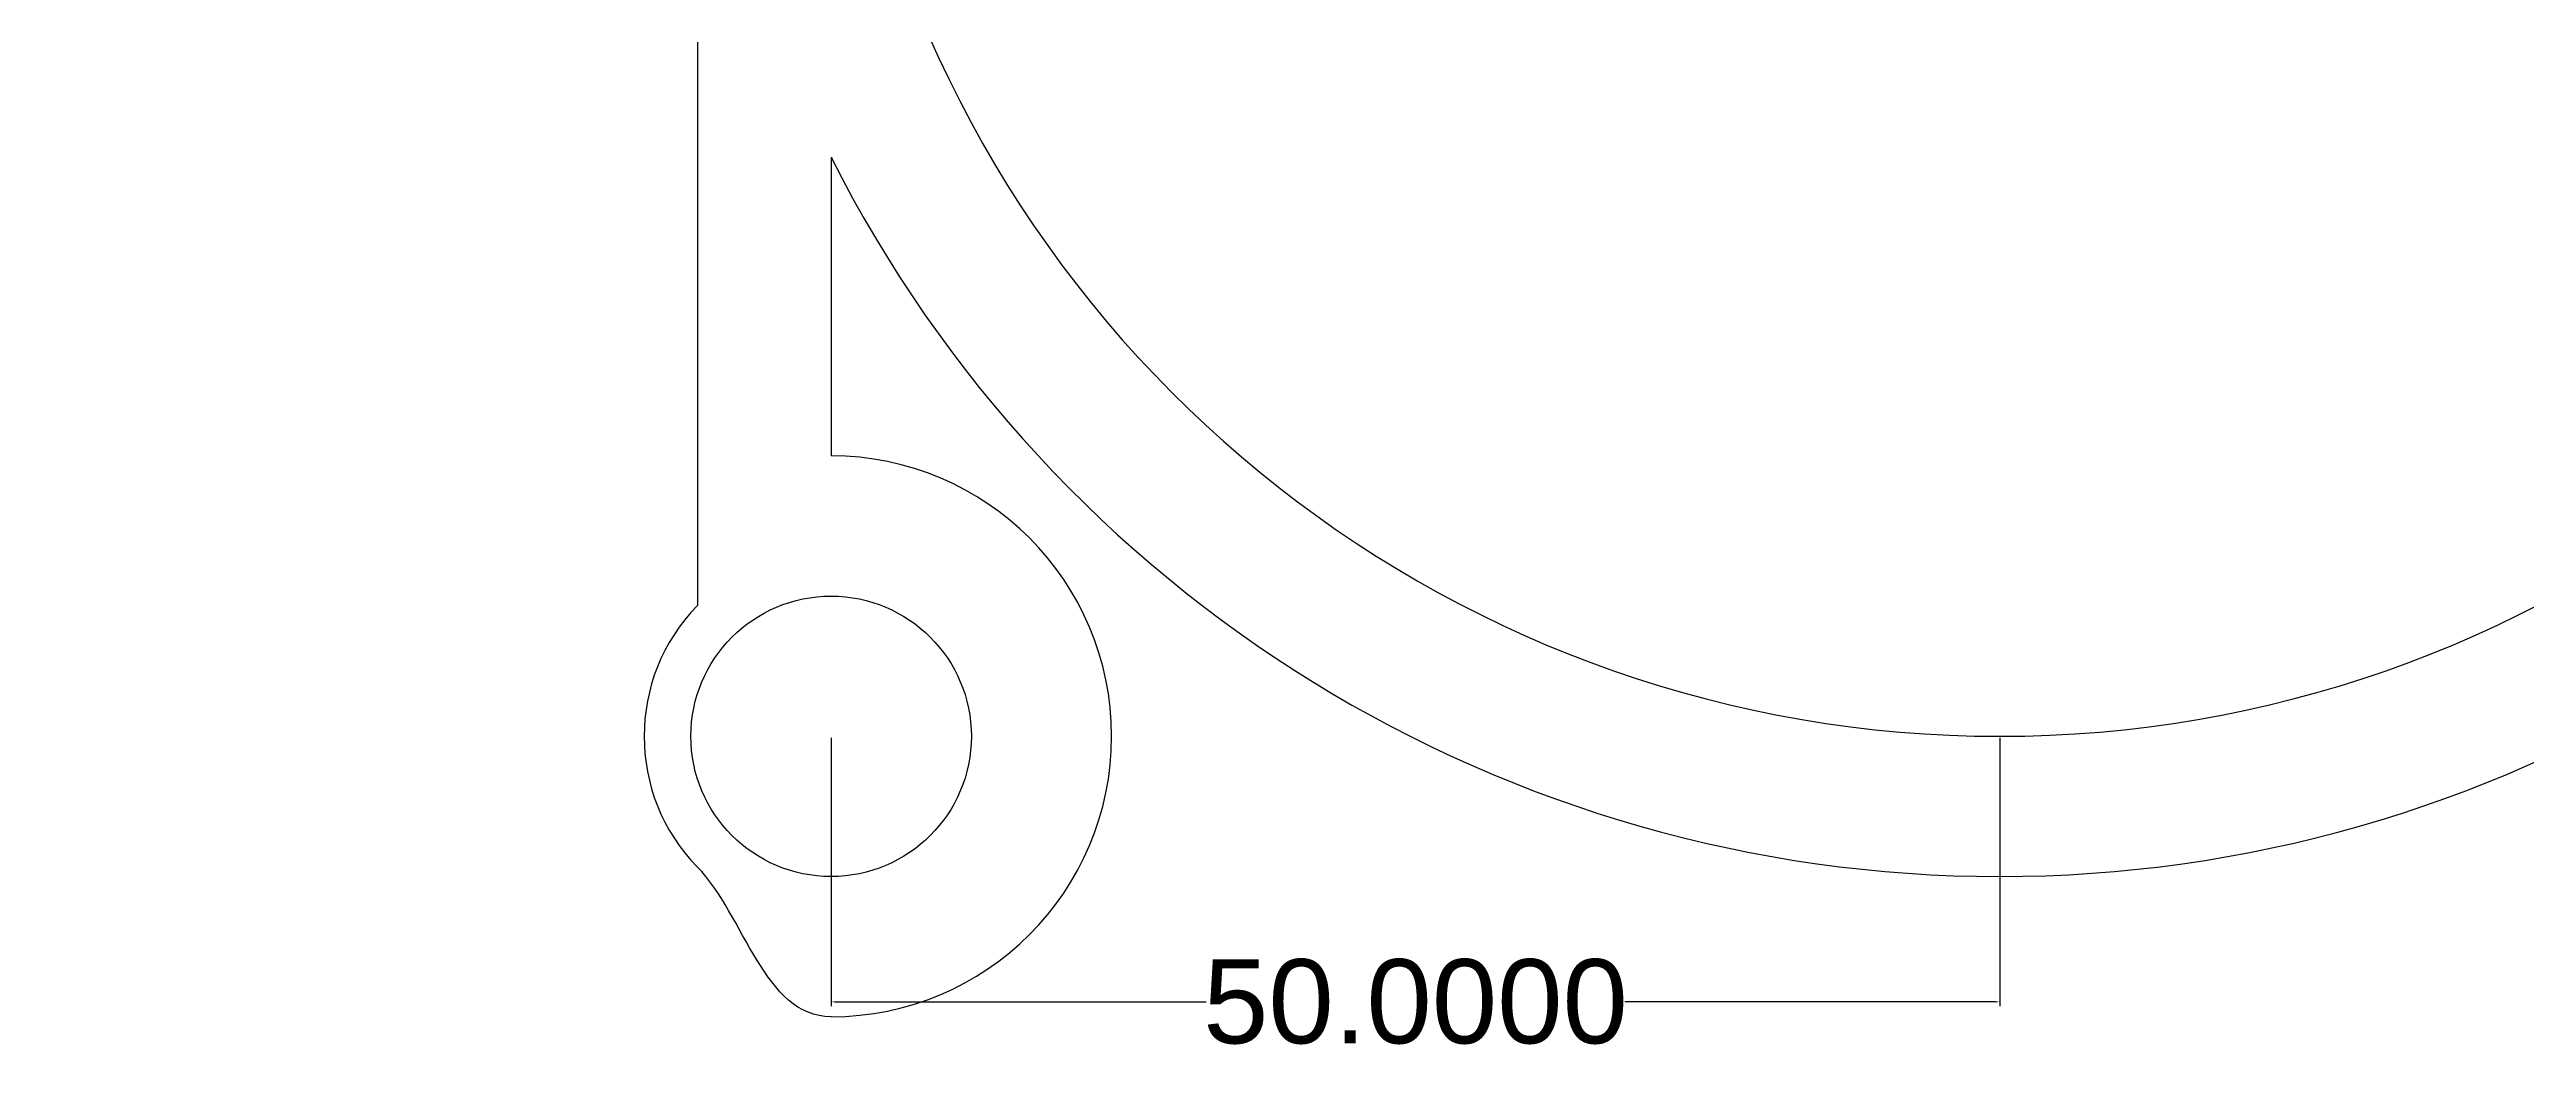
# Model space of a CAD drawing. Header units: inches. Extents: x -160 to 24, y -37 to 82.
# Drawn here: x -159.6 to -53.6, y -36.8 to 5.7 of the extents above; entities that cross this region are included whole.
import ezdxf

# ---------------------------------------------------------------- set-up
doc = ezdxf.new("R2010")
doc.units = ezdxf.units.IN
doc.header["$MEASUREMENT"] = 0
doc.styles.get("Standard").update_dxf_attribs({"font": 'arial.ttf', "height": 1.8})
doc.dimstyles.get("Standard").update_dxf_attribs({"dimtxt": 0.18, "dimasz": 0.18, "dimexe": 0.18, "dimexo": 0.0625, "dimgap": 0.09, "dimtad": 0, "dimtih": 1, "dimtoh": 1, "dimdec": 4, "dimzin": 0, "dimdsep": 46, "dimtxsty": 'Standard', "dimcen": 0.09, "dimadec": 0, "dimazin": 0, "dimtfac": 1, "dimtdec": 4, "dimtofl": 0, "dimtmove": 0, "dimatfit": 3, "dimfxl": 1, "dimtolj": 1, "dimtzin": 0, "dimarcsym": 0})

# ---------------------------------------------------------------- blocks, each defined once
blk = doc.blocks.new('*D3')
at = {"color": 0, "lineweight": -2, "transparency": 16777216}
for p, q in [((-126.12, -23.7), (-126.12, -35.18)), ((-76.12, -23.7), (-76.12, -35.18)), ((-125.94, -35), (-110.08, -35)), ((-76.3, -35), (-92.17, -35))]:
    blk.add_line(p, q, dxfattribs=at)
at = {"color": 0, "transparency": 16777216}
for points in [[(-125.94, -34.97), (-125.94, -35.03), (-126.12, -35)], [(-76.3, -34.97), (-76.3, -35.03), (-76.12, -35)]]:
    blk.add_solid(points, dxfattribs=at)
at = {"layer": 'Defpoints', "color": 0, "transparency": 16777216}
for p in [(-126.12, -23.64), (-76.12, -23.64), (-126.12, -35)]:
    blk.add_point(p, dxfattribs=at)
at = {"color": 0, "transparency": 16777216, "insert": (-101.12, -35), "char_height": 1.8, "attachment_point": 5}
blk.add_mtext('\\A1;{\\H2x;50.0000}', dxfattribs=at)
blk = doc.blocks.new('*D8')
at = {"color": 0, "lineweight": -2, "transparency": 16777216}
for p, q in [((-134.82, 67.53), (-134.64, 67.53)), ((-134.64, 67.53), (-117.16, 55.24)), ((-76.21, 26.36), (-76.03, 26.36)), ((-76.12, 26.27), (-76.12, 26.45))]:
    blk.add_line(p, q, dxfattribs=at)
blk.add_arc((-76.12, 26.36), 50, 130.2874, 145.0777, dxfattribs=at)
at = {"color": 0, "transparency": 16777216}
blk.add_solid([(-117.15, 55.26), (-117.18, 55.21), (-117.02, 55.13)], dxfattribs=at)
at = {"layer": 'Defpoints', "color": 0, "transparency": 16777216}
for p in [(-117.02, 55.13), (-35.23, -2.41)]:
    blk.add_point(p, dxfattribs=at)
at = {"color": 0, "transparency": 16777216, "insert": (-147.13, 67.53), "char_height": 1.8, "attachment_point": 5}
blk.add_mtext('\\A1;{\\H2x;∅100.0000}', dxfattribs=at)

msp = doc.modelspace()

# ---------------------------------------------------------------- linework, layer by layer
for p, q in [((-131.84382, 20.77054), (-131.84382, -18.04347)), ((-126.12382, 1.14449), (-126.12382, -11.63647))]:
    msp.add_line(p, q)
msp.add_circle((-126.12382, -23.63647), 6)
for centre, radius, start, end in [((-76.12382, 26.36353), 50, 193.7842052, 346.2157948), ((-76.12382, 26.36353), 56, 206.7655006, 333.2344994), ((-126.12382, -23.63647), 12, 270, 90), ((-126.12382, -23.63647), 8, 135.6431992, 224.3568008)]:
    msp.add_arc(centre, radius, start, end)
msp.add_open_spline([(-126.12382, -35.63647), (-128.98676, -35.63647), (-129.84226, -31.27647), (-131.84382, -29.22946)], degree=3)

# ---------------------------------------------------------------- dimensions: what is measured, and where the dimension line sits
dim = msp.add_diameter_dim_2p(p1=(-35.23068, -2.40714), p2=(-117.01695, 55.1342), text='{\\H2x;<>}', dimstyle='Standard')
dim.commit()
dim.dimension.update_dxf_attribs({"geometry": '*D8', "text_midpoint": (-147.12878, 67.53089), "dimtype": 163})
dim = msp.add_linear_dim(base=(-126.12382, -34.99618), p1=(-76.12382, -23.63647), p2=(-126.12382, -23.63647), text='{\\H2x;<>}', dimstyle='Standard')
dim.commit()
dim.dimension.update_dxf_attribs({"geometry": '*D3', "text_midpoint": (-101.12382, -34.99618)})

doc.saveas('drawing.dxf')
